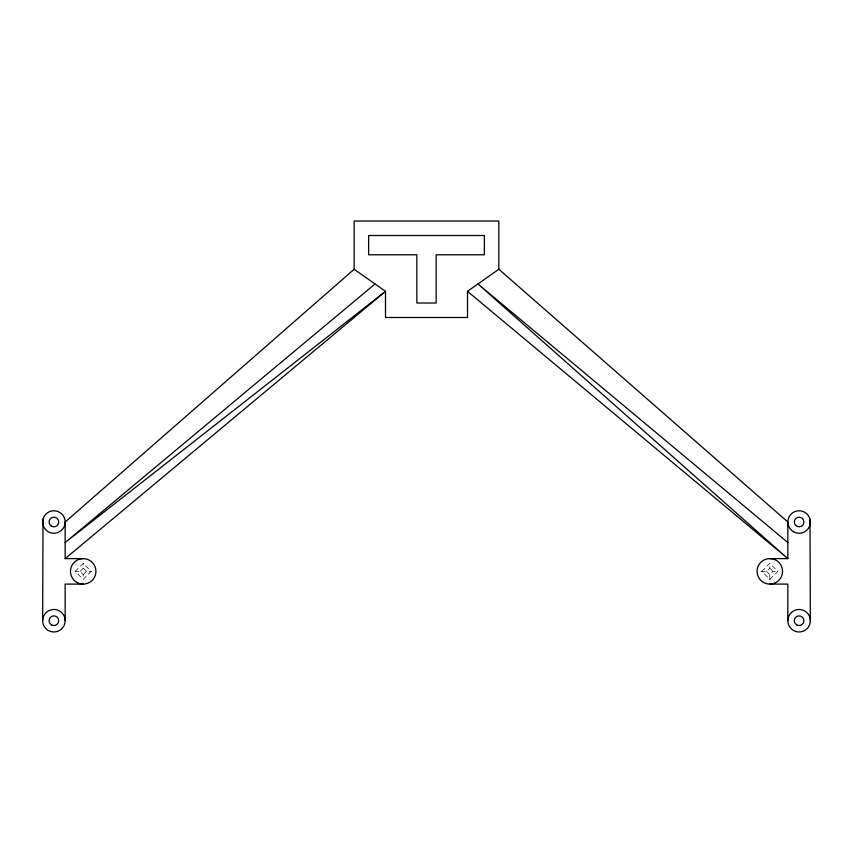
<?xml version="1.0" encoding="UTF-8"?>
<svg xmlns="http://www.w3.org/2000/svg" width="853" height="853" viewBox="0 0 853 853"><rect width="100%" height="100%" fill="white"/><g stroke="black" fill="none" stroke-linecap="round" stroke-linejoin="round"><path stroke-width="0.64" stroke-dasharray="4.26 3.2" d="M75.16 571.361L83.199 563.321L91.239 571.361L83.199 579.4L75.16 571.361L79.99 571.361L83.199 574.581L83.199 579.4M79.99 571.361L83.199 568.151L83.199 563.321M83.199 574.581L86.42 571.361L91.239 571.361M761.761 571.361L769.801 563.321L777.84 571.361L769.801 579.4L761.761 571.361L766.58 571.361L769.801 568.151L769.801 563.321M769.801 579.4L769.801 574.581L773.01 571.361L777.84 571.361M769.801 568.151L773.01 571.361M766.58 571.361L769.801 574.581M83.199 568.151L86.42 571.361"/><path stroke-width="1.28" d="M43.034 519.093L42.65 620.717M769.801 558.619L787.841 558.619L787.841 522.015L498.845 269.26L498.845 221.034L354.155 221.034L354.155 269.26L65.159 522.015A11.249 11.249 0 0 1 48.28 531.76A11.249 11.249 0 0 1 48.28 512.269A11.249 11.249 0 0 1 65.159 522.015L65.159 558.619L83.199 558.619M375.053 283.974L65.159 542.551L385.503 291.331L354.155 269.26M65.159 558.619L385.503 291.331L385.503 317.487L467.497 317.487L467.497 291.331L498.845 269.26M83.199 584.102L65.159 584.102L65.159 620.717A11.249 11.249 0 0 1 48.28 630.463A11.249 11.249 0 0 1 48.28 610.972A11.249 11.249 0 0 1 65.159 620.717M769.801 584.102L787.841 584.102L787.841 620.717M787.841 542.551L477.947 283.974L787.841 558.619L467.497 291.331M809.966 519.093L810.35 620.717A11.249 11.249 0 0 1 793.471 630.463A11.249 11.249 0 0 1 793.471 610.972A11.249 11.249 0 0 1 810.35 620.717M484.376 235.503L368.624 235.503L368.624 254.791L416.85 254.791L416.85 303.018L436.15 303.018L436.15 254.791L484.376 254.791L484.376 235.503M793.471 531.76A11.249 11.249 0 0 0 810.35 522.015A11.249 11.249 0 0 0 793.471 512.269A11.249 11.249 0 0 0 793.471 531.76M795.689 525.416A4.819 4.819 0 0 0 803.761 523.262A4.819 4.819 0 0 0 797.854 517.355A4.819 4.819 0 0 0 795.689 525.416M763.424 582.396A12.742 12.742 0 0 0 782.542 571.361A12.742 12.742 0 0 0 763.424 560.325A12.742 12.742 0 0 0 763.424 582.396M796.681 624.897A4.819 4.819 0 0 0 803.921 620.717A4.819 4.819 0 0 0 796.681 616.538A4.819 4.819 0 0 0 796.681 624.897M51.489 526.184A4.819 4.819 0 0 0 58.729 522.015A4.819 4.819 0 0 0 51.489 517.835A4.819 4.819 0 0 0 51.489 526.184M51.489 624.897A4.819 4.819 0 0 0 58.729 620.717A4.819 4.819 0 0 0 51.489 616.538A4.819 4.819 0 0 0 51.489 624.897M76.834 582.396A12.742 12.742 0 0 0 95.941 571.361A12.742 12.742 0 0 0 76.834 560.325A12.742 12.742 0 0 0 76.834 582.396"/></g></svg>
